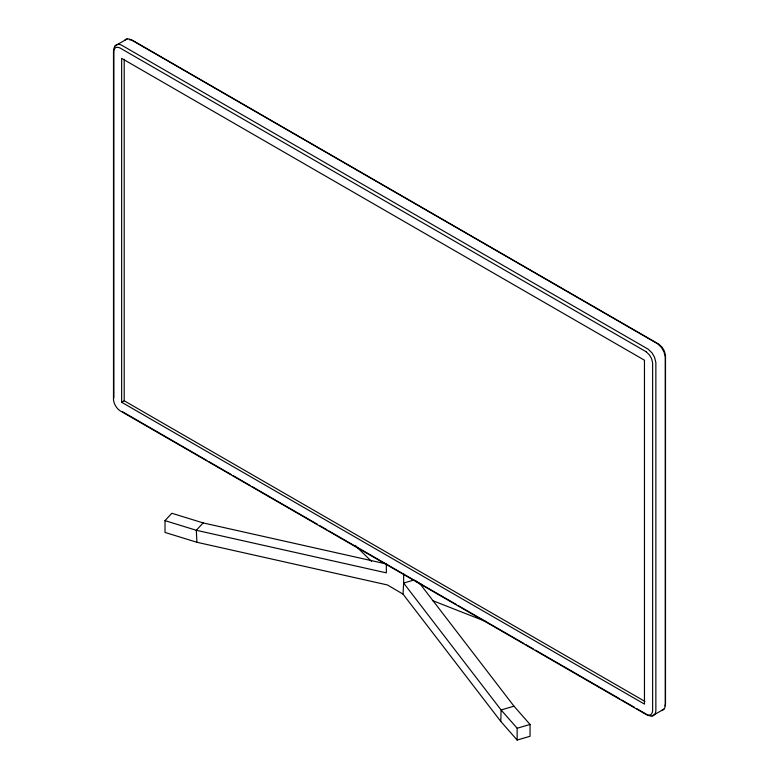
<?xml version="1.0" encoding="UTF-8"?>
<svg xmlns="http://www.w3.org/2000/svg" width="779" height="779" viewBox="0 0 779 779"><rect width="100%" height="100%" fill="white"/><g stroke="black" fill="none" stroke-linecap="round" stroke-linejoin="round"><path stroke-width="1.17" d="M415.314 580.559L420.008 583.802L513.984 706.183L530.051 724.46L530.051 736.272L517.149 740.05L500.79 721.432L501.092 709.961L403.639 583.062L403.639 573.617M500.79 721.432L403.045 594.143L403.639 583.062L414.379 579.917M403.045 594.143L387.484 584.971L196.902 542.272L165.012 532.437L165.012 520.625L171.818 513.264L203.134 522.913L386.365 563.967M203.134 522.913L196.318 530.285L196.902 542.272M115.126 45.873L127.113 38.95M121.651 402.266L644.457 704.099L644.457 360.21L121.651 58.367L121.651 402.266L124.212 400.786L644.905 701.412M652.013 715.998L664 709.085M513.984 706.183L501.092 709.961L517.149 728.238L517.149 740.05M517.149 728.238L530.051 724.46M165.012 520.625L196.318 530.285L386.326 572.847L386.326 563.412M420.008 583.802L422.276 584.698M432.413 600.531L486.534 621.778M122.576 411.809L206.844 460.457M208.947 461.674L231.071 474.45M233.174 475.667L250.03 485.395M252.133 486.612L317.442 524.316M319.546 525.533L326.917 529.788M329.02 531.005L413.289 579.654M415.392 580.871L456.475 604.582M458.578 605.799L523.887 643.503M525.991 644.72L533.362 648.975M535.475 650.192L619.733 698.841M621.846 700.058L634.486 707.361M636.589 708.578L648.177 715.268A11.802 6.816 60 0 0 655.86 710.828L655.86 362.498L654.574 357.318L652.013 352.887L648.177 349.196L121.524 45.133A11.802 6.816 60 0 0 113.841 49.564L113.841 397.903M355.136 545.417L371.612 561.464M124.212 59.321L124.212 400.786M661.439 710.555A11.802 6.816 60 0 0 665.285 705.385L665.285 357.055L664 351.874L661.439 347.444L657.603 343.753L130.95 39.69A11.802 6.816 60 0 0 124.552 40.43M129.392 39.817A10.01 5.784 60 0 1 132.732 40.459L658.946 344.269L662.286 347.473L664.399 351.134L665.509 355.623L665.509 703.466A10.01 5.784 60 0 1 664.945 705.793M646.151 351.757L119.966 47.967A9.874 5.696 60 0 0 113.491 51.706L113.491 399.5A9.874 5.696 60 0 0 119.966 410.708L646.151 714.499A9.874 5.696 60 0 0 652.627 710.76L652.627 362.965L651.526 358.525L649.443 354.922L646.151 351.757"/></g></svg>
